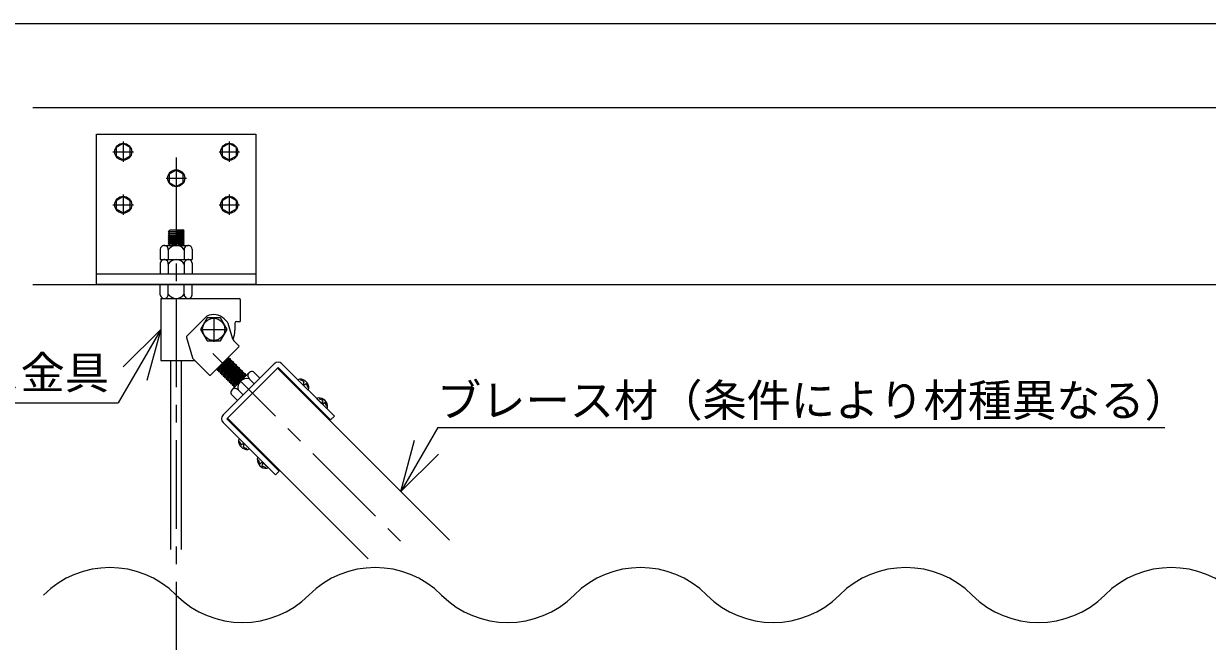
# Model space of a CAD drawing. Units: millimetres at full size, sheet at 1:10; details may follow other scales. Extents: x -2077 to 2023, y -1433 to 1417.
# Drawn here: x -78 to 591, y -486 to -137 of the extents above; entities that cross this region are included whole.
import ezdxf
from ezdxf.enums import TextEntityAlignment as Align

# ---------------------------------------------------------------- set-up
doc = ezdxf.new("R2010")
doc.units = ezdxf.units.MM
doc.header["$LTSCALE"] = 10
doc.linetypes.add('CHAIN1', pattern=[8, 5, -1, 1, -1])
for name, color, linetype, lineweight in [('1-0_断面', 7, 'Continuous', 9), ('1-1_寸法', 7, 'Continuous', 9), ('1-2_文字', 7, 'Continuous', 9), ('F-1_レイアウト', 7, 'Continuous', 9)]:
    doc.layers.add(name, color=color, linetype=linetype, lineweight=lineweight)
doc.styles.add('ＭＳ ゴシック', font='')
doc.styles.get('ＭＳ ゴシック').set_extended_font_data('MS Gothic')

msp = doc.modelspace()

# ---------------------------------------------------------------- linework, layer by layer
at = {"layer": '1-0_断面'}
for p, q in [((-73.06, -184.38), (1870.19, -184.38)), ((-36.9, -199.38), (53.1, -199.38)), ((53.1, -199.38), (53.1, -284.38)), ((-21.9, -204.76), (-25.9, -207.07)), ((-25.9, -207.07), (-25.9, -211.69)), ((-21.9, -203.62), (-21.9, -215.14)), ((-17.9, -207.07), (-21.9, -204.76)), ((-17.9, -211.69), (-17.9, -207.07)), ((38.1, -204.76), (34.1, -207.07)), ((34.1, -207.07), (34.1, -211.69)), ((38.1, -203.62), (38.1, -215.14)), ((42.1, -207.07), (38.1, -204.76)), ((42.1, -211.69), (42.1, -207.07)), ((-27.66, -209.38), (-16.14, -209.38)), ((-25.9, -211.69), (-21.9, -214)), ((-21.9, -214), (-17.9, -211.69)), ((32.34, -209.38), (43.86, -209.38)), ((34.1, -211.69), (38.1, -214)), ((38.1, -214), (42.1, -211.69)), ((8.1, -219.76), (4.1, -222.07)), ((8.1, -218.62), (8.1, -230.14)), ((12.1, -222.07), (8.1, -219.76)), ((2.34, -224.38), (13.86, -224.38)), ((4.1, -222.07), (4.1, -226.69)), ((4.1, -226.69), (8.1, -229)), ((8.1, -229), (12.1, -226.69)), ((12.1, -226.69), (12.1, -222.07)), ((-21.9, -233.62), (-21.9, -245.14)), ((38.1, -233.62), (38.1, -245.14)), ((-27.66, -239.38), (-16.14, -239.38)), ((-21.9, -234.76), (-25.9, -237.07)), ((-25.9, -237.07), (-25.9, -241.69)), ((-17.9, -237.07), (-21.9, -234.76)), ((-17.9, -241.69), (-17.9, -237.07)), ((32.34, -239.38), (43.86, -239.38)), ((38.1, -234.76), (34.1, -237.07)), ((34.1, -237.07), (34.1, -241.69)), ((42.1, -237.07), (38.1, -234.76)), ((42.1, -241.69), (42.1, -237.07)), ((-25.9, -241.69), (-21.9, -244)), ((-21.9, -244), (-17.9, -241.69)), ((34.1, -241.69), (38.1, -244)), ((38.1, -244), (42.1, -241.69)), ((11.8, -253.48), (4.4, -253.78)), ((12.6, -254.05), (11.8, -253.48)), ((12.6, -254.05), (11.8, -254.63)), ((3.6, -254.41), (4.4, -254.93)), ((3.6, -255.56), (4.4, -256.08)), ((3.6, -256.71), (4.4, -257.23)), ((3.6, -257.86), (4.4, -258.38)), ((3.6, -259.01), (4.4, -259.53)), ((3.6, -260.16), (4.4, -260.68)), ((11.8, -254.63), (4.4, -254.93)), ((11.8, -255.78), (4.4, -256.08)), ((11.8, -256.93), (4.4, -257.23)), ((11.8, -258.08), (4.4, -258.38)), ((11.8, -259.23), (4.4, -259.53)), ((11.8, -260.38), (4.4, -260.68)), ((12.6, -255.2), (11.8, -254.63)), ((12.6, -255.2), (11.8, -255.78)), ((12.6, -256.35), (11.8, -255.78)), ((12.6, -256.35), (11.8, -256.93)), ((12.6, -257.5), (11.8, -256.93)), ((12.6, -257.5), (11.8, -258.08)), ((12.6, -258.65), (11.8, -258.08)), ((12.6, -258.65), (11.8, -259.23)), ((12.6, -259.8), (11.8, -259.23)), ((12.6, -259.8), (11.8, -260.38)), ((12.6, -260.95), (11.8, -260.38)), ((12.6, -260.95), (11.8, -261.53)), ((-0.9, -264.4), (-0.9, -270.38)), ((1.35, -262.38), (14.85, -262.38)), ((3.6, -261.31), (4.4, -261.83)), ((3.6, -264.88), (3.6, -270.38)), ((3.7, -262.38), (4.4, -261.83)), ((11.8, -261.53), (4.4, -261.83)), ((12.6, -262.1), (5.63, -262.38)), ((12.6, -262.1), (11.8, -261.53)), ((12.6, -262.1), (12.21, -262.38)), ((12.6, -264.88), (12.6, -270.38)), ((17.1, -264.4), (17.1, -270.38)), ((-0.9, -270.38), (1.35, -270.38)), ((-0.9, -272.4), (-0.9, -278.38)), ((1.35, -270.38), (14.85, -270.38)), ((3.6, -272.88), (3.6, -278.38)), ((12.6, -272.88), (12.6, -278.38)), ((14.85, -270.38), (17.1, -270.38)), ((17.1, -272.4), (17.1, -278.38)), ((-36.9, -278.38), (53.1, -278.38)), ((-73.06, -284.38), (1870.19, -284.38)), ((-0.9, -290.35), (-0.9, -284.38)), ((3.6, -289.88), (3.6, -284.38)), ((12.6, -289.88), (12.6, -284.38)), ((17.1, -290.35), (17.1, -284.38)), ((-0.7, -292.38), (43.8, -292.38)), ((-0.7, -292.38), (-0.7, -327.38)), ((1.35, -292.38), (14.85, -292.38)), ((44.3, -292.88), (44.3, -305.38)), ((13.95, -313.91), (25.45, -302.41)), ((29.3, -302.88), (29.3, -316.88)), ((35.24, -303.94), (37, -305.7)), ((40.11, -315.4), (37.5, -306.55)), ((41.3, -306.38), (41.3, -310.38)), ((42.3, -305.38), (44.3, -305.38)), ((13.83, -314.41), (17.24, -326.02)), ((22.3, -309.88), (36.3, -309.88)), ((27.53, -335.69), (43.44, -319.78)), ((40.18, -315.59), (40.3, -315.38)), ((40.62, -316.25), (43.44, -319.07)), ((-0.7, -327.38), (18.51, -327.38)), ((5.1, -434.38), (5.1, -327.38)), ((11.1, -434.38), (11.1, -327.38)), ((17.37, -326.23), (26.82, -335.69)), ((37.71, -325.51), (31.21, -332.86)), ((37.71, -326.35), (32.06, -332.86)), ((38.56, -326.35), (32.06, -333.71)), ((39.41, -327.2), (32.9, -334.56)), ((37.71, -325.51), (37.71, -326.35)), ((40.26, -328.05), (33.75, -335.41)), ((63.54, -329.28), (34.55, -358.27)), ((41.11, -328.9), (34.6, -336.25)), ((41.96, -329.75), (35.45, -337.1)), ((42.8, -330.6), (36.3, -337.95)), ((65.67, -331.4), (36.67, -360.39)), ((43.65, -331.45), (37.15, -338.8)), ((44.5, -332.29), (38, -339.65)), ((45.35, -333.14), (38.84, -340.5)), ((39.68, -343.95), (49.23, -334.4)), ((46.2, -333.99), (39.69, -341.35)), ((52.25, -334.24), (55.41, -337.41)), ((65.31, -331.75), (162.64, -429.08)), ((65.67, -331.4), (95.36, -361.1)), ((47.05, -334.84), (40.54, -342.19)), ((47.9, -335.69), (47.56, -336.07)), ((49.4, -337.76), (52.23, -340.59)), ((82.56, -344.05), (77.06, -338.55)), ((80, -340.26), (80.48, -339.79)), ((80.85, -341.11), (81.33, -340.64)), ((39.52, -346.97), (42.68, -350.14)), ((41.39, -342.19), (41.39, -342.24)), ((43.04, -344.13), (45.87, -346.95)), ((93.17, -354.66), (87.67, -349.16)), ((90.61, -350.87), (91.09, -350.39)), ((91.46, -351.72), (91.93, -351.24)), ((36.67, -360.39), (66.37, -390.09)), ((37.03, -360.04), (116.68, -439.68)), ((34.55, -362.51), (64.25, -392.21)), ((49.33, -377.29), (43.83, -371.79)), ((45.54, -374.73), (45.06, -375.2)), ((46.39, -375.58), (45.91, -376.05)), ((59.93, -387.89), (54.44, -382.39)), ((56.15, -385.33), (55.67, -385.81)), ((57, -386.18), (56.52, -386.66)), ((66.37, -390.09), (64.25, -392.21))]:
    msp.add_line(p, q, dxfattribs=at)
at = {"layer": '1-0_断面', "color": 4, "linetype": 'CHAIN1'}
for p, q in [((8.1, -212.59), (8.1, -1102.26)), ((28.78, -323.5), (139.66, -434.38))]:
    msp.add_line(p, q, dxfattribs=at)
at = {"layer": '1-0_断面'}
for points in [[(53.1, -284.38), (-36.9, -284.38), (-36.9, -199.38)], [(12.6, -254.05), (3.6, -254.41), (4.4, -253.78)], [(12.6, -255.2), (3.6, -255.56), (4.4, -254.93)], [(12.6, -256.35), (3.6, -256.71), (4.4, -256.08)], [(12.6, -257.5), (3.6, -257.86), (4.4, -257.23)], [(12.6, -258.65), (3.6, -259.01), (4.4, -258.38)], [(12.6, -259.8), (3.6, -260.16), (4.4, -259.53)], [(12.6, -260.95), (3.6, -261.31), (4.4, -260.68)], [(32.9, -333.71), (38.56, -327.2), (39.41, -327.2), (39.41, -328.05)], [(37.71, -326.35), (38.56, -326.35), (38.56, -327.2)], [(31.21, -332.01), (31.21, -332.86), (32.06, -332.86)], [(32.06, -332.86), (32.06, -333.71), (32.9, -333.71)], [(32.9, -333.71), (32.9, -334.56), (33.75, -334.56)], [(33.75, -334.56), (39.41, -328.05), (40.26, -328.05), (40.26, -328.9)], [(33.75, -334.56), (33.75, -335.41), (34.6, -335.41)], [(34.6, -335.41), (40.26, -328.9), (41.11, -328.9), (41.11, -329.75)], [(35.45, -336.25), (41.11, -329.75), (41.96, -329.75), (41.96, -330.6)], [(36.3, -337.1), (41.96, -330.6), (42.8, -330.6), (42.8, -331.45)], [(37.15, -337.95), (42.8, -331.45), (43.65, -331.45), (43.65, -332.29)], [(38, -338.8), (43.65, -332.29), (44.5, -332.29), (44.5, -333.14)], [(38.84, -339.65), (44.5, -333.14), (45.35, -333.14), (45.35, -333.99)], [(39.69, -340.5), (45.35, -333.99), (46.2, -333.99), (46.2, -334.84)], [(67.79, -329.28), (97.49, -358.97), (95.36, -361.1)], [(34.6, -335.41), (34.6, -336.25), (35.45, -336.25)], [(35.45, -336.25), (35.45, -337.1), (36.3, -337.1)], [(36.3, -337.1), (36.3, -337.95), (37.15, -337.95)], [(37.15, -337.95), (37.15, -338.8), (38, -338.8)], [(38, -338.8), (38, -339.65), (38.84, -339.65)], [(38.84, -339.65), (38.84, -340.5), (39.69, -340.5)], [(39.69, -340.5), (39.69, -341.35), (40.54, -341.35)], [(40.54, -341.35), (46.2, -334.84), (47.05, -334.84), (47.05, -335.69)], [(41.39, -342.19), (47.05, -335.69), (47.9, -335.69), (47.9, -335.73)], [(40.54, -341.35), (40.54, -342.19), (41.39, -342.19)]]:
    msp.add_lwpolyline(points, dxfattribs=at)
msp.add_lwpolyline([(25.55, -303.38), (21.79, -309.88), (25.55, -316.38), (33.05, -316.38), (36.8, -309.88), (33.05, -303.38)], close=True, dxfattribs=at)
for centre, radius in [((-21.9, -209.38), 4.8), ((38.1, -209.38), 4.8), ((8.1, -224.38), 4.8), ((-21.9, -239.38), 4.8), ((38.1, -239.38), 4.8), ((29.3, -309.88), 6.3)]:
    msp.add_circle(centre, radius, dxfattribs=at)
for centre, radius, start, end in [((1.35, -264.64), 2.26, 353.97439, 173.97475), ((8.1, -267.68), 5.3, 31.89078, 148.10921), ((14.85, -264.64), 2.26, 6.02525, 186.02559), ((1.35, -272.64), 2.26, 353.97439, 173.97475), ((8.1, -275.68), 5.3, 31.89078, 148.10921), ((14.85, -272.64), 2.26, 6.02525, 186.02559), ((1.35, -290.12), 2.26, 186.02525, 6.02561), ((8.1, -287.08), 5.3, 211.89079, 328.10922), ((14.85, -290.12), 2.26, 173.97441, 353.97475), ((43.8, -292.88), 0.5, 0, 90), ((29.3, -309.88), 8.4, 45, 117.24721), ((35.59, -307.12), 2, 16.43416, 45), ((42.3, -306.38), 1, 90, 180), ((14.31, -314.27), 0.5, 135, 196.38954), ((24.93, -309.71), 16.38, 339.73705, 357.64309), ((42.03, -314.84), 2, 196.43416, 225), ((43.09, -319.43), 0.5, 315, 45), ((17.72, -325.88), 0.5, 196.38954, 225), ((50.83, -336), 2.26, 51.02525, 231.02559), ((65.67, -331.4), 3, 45, 135), ((27.18, -335.34), 0.5, 225, 315), ((48.2, -342.92), 5.3, 76.89078, 193.10921), ((77.16, -338.48), 0.117, 134.01915, 216.81377), ((77.98, -339.31), 1.28, 98.98254, 135.17889), ((78.09, -343.03), 5, 45.00005, 93.47098), ((78.86, -338.33), 0.431, 139.13432, 229.51186), ((77.15, -343.97), 5.5, 53.33444, 74.92363), ((80.68, -340.43), 0.699, 165.81576, 284.18434), ((80.09, -339.75), 0.394, 355.11562, 29.64836), ((81.36, -341.03), 0.394, 60.35175, 94.89621), ((77.15, -343.97), 5.5, 15.07422, 36.66631), ((78.09, -343.03), 5, 356.52101, 45.00005), ((41.28, -345.55), 2.26, 38.97439, 218.97475), ((82.78, -342.26), 0.431, 220.52147, 310.86638), ((82.63, -343.96), 0.117, 233.61571, 315.97989), ((81.81, -343.13), 1.28, 314.91063, 350.99127), ((87.77, -349.09), 0.117, 134.01915, 216.81377), ((88.59, -349.92), 1.28, 98.98254, 135.17889), ((88.69, -353.64), 5, 45.00005, 93.47098), ((89.46, -348.94), 0.431, 139.13432, 229.51186), ((87.75, -354.58), 5.5, 53.33444, 74.92363), ((91.29, -351.04), 0.699, 165.81576, 284.18434), ((90.69, -350.36), 0.394, 355.11562, 29.64836), ((91.97, -351.64), 0.394, 60.35175, 94.89621), ((87.75, -354.58), 5.5, 15.07422, 36.66631), ((88.69, -353.64), 5, 356.52101, 45.00005), ((93.39, -352.87), 0.431, 220.52147, 310.86638), ((93.24, -354.56), 0.117, 233.61571, 315.97989), ((92.41, -353.74), 1.28, 314.91063, 350.99127), ((36.67, -360.39), 3, 135, 225), ((48.31, -372.81), 5, 176.52902, 224.99995), ((44.59, -372.71), 1.28, 134.82111, 171.01746), ((43.61, -373.58), 0.431, 40.48814, 130.86568), ((43.76, -371.88), 0.117, 53.18623, 135.98085), ((49.25, -371.87), 5.5, 195.07637, 216.66556), ((45.71, -375.4), 0.699, 345.81566, 104.18424), ((48.31, -372.81), 5, 224.99995, 273.47899), ((45.03, -374.81), 0.394, 240.35164, 274.88438), ((46.31, -376.08), 0.394, 175.10379, 209.64825), ((49.25, -371.87), 5.5, 233.33369, 254.92578), ((47.54, -377.51), 0.431, 319.13362, 49.47853), ((48.41, -376.53), 1.28, 279.00873, 315.08937), ((49.23, -377.36), 0.117, 314.02011, 36.38429), ((58.91, -383.42), 5, 176.52902, 224.99995), ((55.19, -383.31), 1.28, 134.82111, 171.01746), ((54.22, -384.19), 0.431, 40.48814, 130.86568), ((54.37, -382.49), 0.117, 53.18623, 135.98085), ((59.85, -382.48), 5.5, 195.07637, 216.66556), ((58.91, -383.42), 5, 224.99995, 273.47899), ((55.64, -385.42), 0.394, 240.35164, 274.88438), ((56.32, -386.01), 0.699, 345.81566, 104.18424), ((56.91, -386.69), 0.394, 175.10379, 209.64825), ((59.85, -382.48), 5.5, 233.33369, 254.92578), ((58.14, -388.11), 0.431, 319.13362, 49.47853), ((59.02, -387.14), 1.28, 279.00873, 315.08937), ((59.84, -387.96), 0.117, 314.02011, 36.38429)]:
    msp.add_arc(centre, radius, start, end, dxfattribs=at)
at = {"layer": '1-1_寸法'}
for centre, start, end in [((-29.4, -497.62), 45, 135), ((120.6, -497.62), 45, 135), ((270.6, -497.62), 45, 135), ((420.6, -497.62), 45, 135), ((570.6, -497.62), 45, 135), ((45.6, -422.62), 225, 315), ((195.6, -422.62), 225, 315), ((345.6, -422.62), 225, 315), ((495.6, -422.62), 225, 315)]:
    msp.add_arc(centre, 53.03, start, end, dxfattribs=at)
at = {"layer": '1-2_文字'}
for p, q in [((-0.7, -309.88), (-24.67, -351.39)), ((-0.7, -309.88), (-21.91, -331.09)), ((-0.7, -309.88), (-8.47, -338.86)), ((-233.69, -351.39), (-24.67, -351.39)), ((155.99, -365.42), (135.13, -401.56)), ((155.99, -365.42), (567.09, -365.42)), ((135.13, -401.56), (142.89, -372.59)), ((135.13, -401.56), (156.34, -380.35))]:
    msp.add_line(p, q, dxfattribs=at)
at = {"layer": 'F-1_レイアウト'}
msp.add_line((-677.43, -136.93), (2022.57, -136.93), dxfattribs=at)

# ---------------------------------------------------------------- texts
at = {"layer": '1-2_文字', "style": 'ＭＳ ゴシック'}
for s, p in [('上部ブレース金具', (-229.95, -349.07)), ('ブレース材（条件により材種異なる）', (155.58, -364.65))]:
    msp.add_text(s, height=18.33, dxfattribs=at).set_placement(p, align=Align.BOTTOM_LEFT)

doc.saveas('drawing.dxf')
